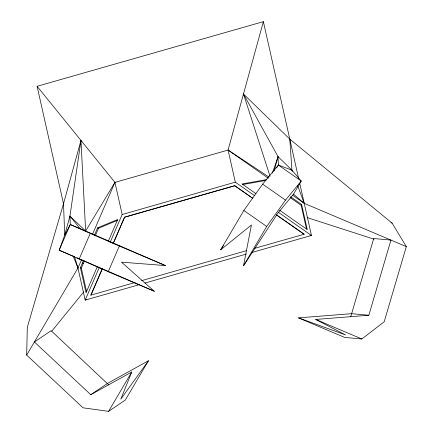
<?xml version="1.0" encoding="UTF-8"?>
<svg xmlns="http://www.w3.org/2000/svg" width="433" height="433" viewBox="0 0 433 433"><rect width="100%" height="100%" fill="white"/><g stroke="black" fill="none" stroke-linecap="round" stroke-linejoin="round"><path stroke-width="0.65" d="M108.78 384.953L51.116 330.698L34.396 341.967L90.773 394.696L107.492 383.432L148.459 360.749L125.294 400.081L108.575 411.35L83.055 407.81L26.678 355.076L27.295 327.397L63.516 203.764L80.971 140.449L85.647 231.033L165.433 265.581L121.457 262.144L154.343 291.268L108.223 271.735L59.18 250.209L64.706 235.114L69.946 216.116L80.971 140.449M272.4 173.103L278.051 156.654L291.945 170.18L301.227 181.043L293.509 194.157L277.786 213.247L243.53 265.786L251.411 225.014L220.684 249.798L243.849 210.465L262.658 184.149L278.381 165.054L278.051 156.654L243.481 94.015L289.785 139.107L392.13 223.147L406.322 246.599L384.206 321.757L361.853 338.979L344.63 337.41L298.51 317.876L351.612 313.676L368.835 315.246L390.95 240.088L373.728 238.518L350.692 316.896M254.615 195.689L235.303 182.174L228.077 150.056L263.378 21.65L37.103 86.302L63.808 205.074M274.143 170.878L278.051 156.654M90.773 394.696L131.74 372.017L120.796 399.161L148.459 360.749M268.98 177.059L228.077 150.056L114.945 182.38L85.647 231.033L69.946 216.116L70.276 224.521L59.18 250.209L74.552 256.72L77.956 268L26.678 355.076M79.152 259.096L90.248 233.414L70.276 224.521L64.706 235.114L63.516 203.764M81.713 259.318L77.956 268L73.209 256.212M92.429 234.497L114.945 182.38L37.103 86.302M97.311 266.696L86.043 292.778L80.403 267.686L83.223 261.153M94.41 235.249L97.609 227.85L117.7 219.499L108.31 241.235M86.676 291.885L81.323 268.076L84.413 260.926M95.336 235.644L98.529 228.24L117.403 220.397M99.384 267.237L85.182 300.123L139.15 284.703M110.106 242.42L122.166 214.503L114.945 182.38M102.329 268.541L90.833 295.149L135.036 282.522M113.018 243.795L124.509 217.187L234.708 185.697L252.423 198.054M90.941 295.182L102.166 269.196M113.121 243.828L124.617 217.22L234.81 185.73M108.223 271.735L119.319 246.047L165.433 265.581M108.575 411.35L131.74 372.017M276.73 167.858L278.381 165.054L291.945 170.18L292.405 171.436M243.53 265.786L266.696 226.454L285.504 200.138L301.227 181.043L278.381 165.054M306.504 229.073L301.151 205.264L301.612 204.479L290.543 196.728M220.684 249.798L223.628 245.278M51.76 331.202L83.764 291.847M86.297 299.371L85.182 300.123L77.518 266.035M122.166 214.503L235.303 182.174M141.537 280.66L246.842 250.572M254.642 248.342L304.15 234.258L276.633 215.001M145.001 283.03L246.431 254.047M251.633 252.558L311.451 235.465L299.809 183.684M242.269 184.631L265.721 180.469L266.187 179.684L242.079 183.96L255.887 193.621M298.51 317.876L345.556 334.942L315.733 319.446L368.835 315.246M310.115 235.346L311.451 235.465L278.343 212.294M304.15 234.258L276.53 214.968M307.246 217.62L374.096 239.195M406.322 246.599L304.231 203.348L292.643 195.24M315.733 319.446L361.853 338.979M97.609 227.85L98.529 228.24M70.276 224.521L85.647 231.033M82.427 263.004L83.347 263.394M80.403 267.686L81.323 268.076M154.343 291.268L76.977 257.797M90.248 233.414L119.319 246.047M390.939 222.551L392.13 223.147M228.077 150.056L268.363 178.244M290.078 197.518L301.151 205.264M262.658 184.149L285.504 200.138M279.642 210.243L307.257 229.571L301.612 204.479M234.708 185.697L252.867 198.411M243.849 210.465L266.696 226.454M293.509 194.157L304.231 203.348L297.736 185.827M69.946 216.116L80.137 228.7M243.481 94.015L270.04 176.242M263.378 21.65L298.629 178.439M289.785 139.107L291.945 170.18"/></g></svg>
